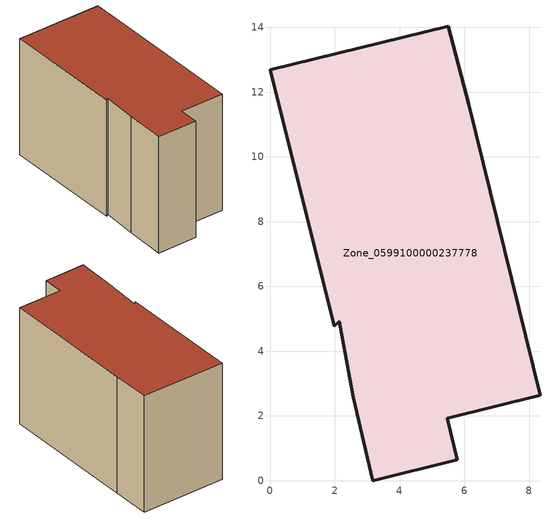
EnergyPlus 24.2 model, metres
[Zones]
Zone_0599100000237778
 floor ground (C_G): 0,12.69 5.51,14.03 6.13,11.62 8.34,2.64 5.46,1.93 5.79,0.65 3.18,0 2.58,2.58 2.13,4.93 1.98,4.76 z0
 wall outside (C_F): 5.46,1.93 8.34,2.64 6.13,11.62 5.51,14.03 0,12.69 1.98,4.76 2.13,4.93 2.58,2.58 3.18,0 5.79,0.65 5.46,1.93 z0:7.98
 roof outside (C_R): 2.58,2.58 3.18,0 5.79,0.65 5.46,1.93 8.34,2.64 6.13,11.62 5.51,14.03 0,12.69 1.98,4.76 2.13,4.93 z7.98
[BUILDING]
Pand.0599100000237778: North Axis=0; Terrain=City; Loads Convergence Tolerance Value=0.04; Temperature Convergence Tolerance Value=0.4; Solar Distribution=FullExterior; Maximum Number of Warmup Days=25; Minimum Number of Warmup Days=1
[Site:Location]
Rotterdam.The.Hague.AP_ZH_NLD Design_Conditions: Latitude=51.96; Longitude=4.45; Time Zone=1; Elevation=-4.5
[SITE:GROUNDTEMPERATURE:BUILDINGSURFACE]
18, 18, 18, 18, 18, 18, 18, 18, 18, 18, 18, 18
[MATERIAL] Thermal Absorptance=0.9; Solar Absorptance=0.7; Visible Absorptance=0.7
Name | Roughness | Thickness | Conductivity | Density | Specific Heat
G.TC.1975-1991 | MediumSmooth | 0.15 | 0.288461 | 540 | 1210
F.TC.1975-1991 | Rough | 0.3 | 0.230769 | 1920 | 840
R.TC.1975-1991 | MediumRough | 0.2 | 0.153846 | 1500 | 1000
[CONSTRUCTION]
C_G: G.TC.1975-1991
C_F: F.TC.1975-1991
C_R: R.TC.1975-1991
[ZONE]
Zone_0599100000237778: Type=1; Multiplier=1; Ceiling Height=Autocalculate; Volume=Autocalculate; Floor Area=autocalculate; Part of Total Floor Area=Yes
[ZONEINFILTRATION:DESIGNFLOWRATE]
Infil_Zone_0599100000237778: Zone or ZoneList or Space or SpaceList=Zone_0599100000237778; Schedule=AlwaysOn; Design Flow Rate Calculation Method=Flow/Area; Flow Rate per Floor Area=0.003; Constant Term Coefficient=1; Temperature Term Coefficient=0; Velocity Term Coefficient=0; Velocity Squared Term Coefficient=0
[HVACTEMPLATE:ZONE:IDEALLOADSAIRSYSTEM]
Zone_0599100000237778: Maximum Heating Supply Air Temperature=50; Minimum Cooling Supply Air Temperature=13; Maximum Heating Supply Air Humidity Ratio=0.0156; Minimum Cooling Supply Air Humidity Ratio=0.0077; Heating Limit=NoLimit; Cooling Limit=NoLimit; Dehumidification Control Type=ConstantSensibleHeatRatio; Cooling Sensible Heat Ratio=0.7; Dehumidification Setpoint=60; Humidification Control Type=None; Humidification Setpoint=30; Outdoor Air Method=None; Outdoor Air Flow Rate per Person=0.00944; Outdoor Air Flow Rate per Zone Floor Area=0; Outdoor Air Flow Rate per Zone=0; Demand Controlled Ventilation Type=None; Outdoor Air Economizer Type=NoEconomizer; Heat Recovery Type=None; Sensible Heat Recovery Effectiveness=0.7; Latent Heat Recovery Effectiveness=0.65
[ZONECONTROL:THERMOSTAT]
ThermostatControl_Zone_0599100000237778: Zone or ZoneList=Zone_0599100000237778; Control Type Schedule=DualSetpointControlType; Control 1=Thermostat_Zone_0599100000237778; Temperature Difference Between Cutout And Setpoint=0
[THERMOSTATSETPOINT:DUALSETPOINT]
Thermostat_Zone_0599100000237778: Heating Setpoint Temperature Schedule=HeatingSetpoint_Zone_0599100000237778; Cooling Setpoint Temperature Schedule=CoolingSetpoint_Zone_0599100000237778
[SCHEDULE:COMPACT]
HeatingSetpoint_Zone_0599100000237778: Through: 12/31, For: AllDays, Until: 24:00, 21
CoolingSetpoint_Zone_0599100000237778: Through: 12/31, For: AllDays, Until: 24:00, 24
DualSetpointControlType: Through: 12/31, For: AllDays, Until: 24:00, 4
AlwaysOn: Through: 12/31, For: AllDays, Until: 24:00, 1
